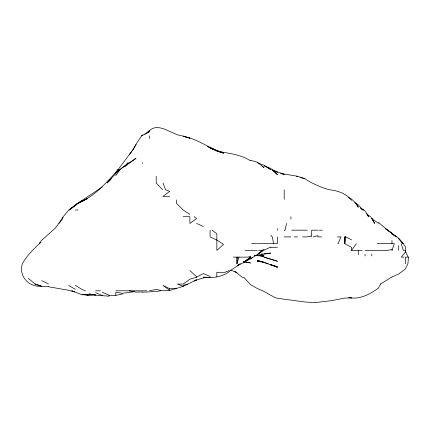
<?xml version="1.0" encoding="UTF-8"?>
<svg xmlns="http://www.w3.org/2000/svg" width="430" height="430" viewBox="0 0 430 430"><rect width="100%" height="100%" fill="white"/><g stroke="black" fill="none" stroke-linecap="round" stroke-linejoin="round"><path stroke-width="0.64" d="M311.137 236.914L311.798 230.179L317.872 230.179M286.595 223.444L285.031 230.179L284.192 230.931M238.999 257.124L236.898 263.859L237.043 257.124L237.043 263.859M48.44 286.638L41.699 286.267L34.964 284.069L41.699 286.229C29.025 287.396 18.511 276.614 22.344 263.859C26.805 255.452 33.911 248.879 40.689 242.359L39.221 243.654L41.699 240.257L55.174 228.217L61.909 219.257L63.215 216.709L68.784 209.974L77.798 203.234L102.324 186.953M380.609 284.069L378.491 287.987C370.192 294.233 359.394 299.92 348.784 297.538L351.552 297.925L344.817 298.076L331.342 300.683L317.872 302.285L311.137 302.43L304.397 301.925L277.458 298.286L274.91 297.538L262.768 290.804L257.248 288.498L250.513 284.558L243.778 277.329L242.359 277.329L234.845 271.357M117.976 169.56L115.046 173.693L133.219 149.35L137.062 142.615L141.637 135.88L149.473 131.553L147.232 132.994M136.004 144.55L133.219 149.35L129.269 154.864M61.909 219.257L62.936 217.725L58.974 223.444M362.141 250.389L351.552 250.389L356.389 243.654M115.794 175.574L120.142 169.56M147.882 132.429C157.498 119.916 171.887 135.455 183.153 135.993L189.888 138.234L183.153 136.321C194.274 138.267 203.933 144.394 213.871 149.35L207.647 146.539L222.955 152.956L216.833 150.747L223.568 152.876L216.833 151.059C228.357 153.462 240.305 154.198 250.513 160.815M125.049 166.399L127.989 162.82L125.049 166.044M148.678 131.569L149.473 130.612L144.813 134.257M115.794 172.629L118.4 169.56L115.794 172.457L118.847 169.56C107.263 180.831 97.126 194.204 82.114 201.294L86.607 199.085M109.059 180.906L110.51 179.52L107.075 183.029C113.789 175.569 120.421 167.872 129.269 162.82L126.382 165.389M72.004 208.125L75.379 204.89L82.114 200.676L77.798 203.234L69.139 209.974L78.179 203.234L87.166 198.644L78.609 203.234M109.059 180.89L111.375 178.799M233.162 257.124L248.019 257.124L250.513 256.151L250.513 257.124L243.778 262.332L250.513 257.731L243.778 262.128L250.513 258.892L252.695 257.124M250.513 257.124L243.778 262.547L237.043 265.692L240.252 263.859L230.303 270.69C222.783 277.13 212.796 278.28 203.363 277.162L210.098 277.35L203.363 277.329M119.906 169.56L136.004 158.321L129.435 162.82M380.442 284.069L391.966 276.942M250.513 258.892L257.248 254.619L262.601 250.389L257.248 254.544L263.52 250.389M391.966 277.001L398.701 273.964L405.436 268.981L407.871 263.859L408.5 257.124L405.436 257.124L405.436 263.859M194.177 280.774L196.628 279.79L183.153 286.385L169.683 290.487L162.948 290.771L156.208 289.471L149.473 290.804M194.177 280.838L203.363 277.925L207.867 277.329M229.287 270.594L223.568 272.76L216.833 272.228L216.833 276.839M187.555 284.069L183.153 285.337L183.153 286.385L177.429 284.069L183.153 284.069L189.888 279.199L196.128 277.329L203.363 273.614L210.098 276.377M313.223 236.914L317.872 235.629L317.872 236.914M254.189 255.753L270.723 253.071L263.982 253.802M311.137 236.011L306.907 236.914L302.639 236.914M102.324 292.266L109.059 295.27L115.794 295.394L122.534 293.964M134.165 291.733L122.534 293.308L115.794 292.314L115.794 295.394M160.546 290.804L156.208 291.47L142.738 292.233M94.364 294.765L88.854 295.297L82.114 294.195L88.241 295.018M260.924 254.076L262.762 253.91M169.683 288.718L169.683 290.487L162.948 285.337L169.683 288.718L176.418 288.191M255.409 255.366L257.248 255.237L255.409 255.323M277.458 247.202L270.723 247.411L270.723 247.04L263.982 250.174L263.982 249.674L260.774 250.389L258.623 250.389M142.738 291.959L136.004 292.104L129.269 290.884M91.3 294.663L88.854 294.668L109.059 296.2L109.059 295.27M296.399 176.295L297.662 176.295L304.397 178.552L300.726 177.638M169.683 196.499L162.948 196.499L169.683 191.328L165.614 189.764L162.948 183.029M75.379 209.974L78.023 209.974M360.77 208.486L362.753 209.974L363.861 209.974L365.022 210.963L368.682 216.709L367.462 215.365M183.153 216.709L189.888 216.709L189.888 223.444L196.628 218.515L194.15 216.709M291.728 230.179L307.348 230.179M319.092 230.179L322.382 230.179M284.192 236.914L290.927 236.914M294.082 236.914L297.662 236.914M318.291 236.914L321.699 236.914M337.292 236.914L340.99 236.914L338.077 243.654L338.077 243.348M251.566 243.654L257.248 243.654M257.973 243.654L277.458 243.654L277.458 236.914M377.105 243.654L394.353 243.654L391.966 250.389L391.966 249.422L387.64 250.389L365.022 250.389M245.111 250.389L257.248 250.389M403.877 257.124L401.276 257.124L405.436 252.114L405.436 250.389L403.399 250.389L401.109 243.654M268.325 263.859L257.248 260.397L263.982 262.278L270.723 264.961L277.458 266.756L270.723 264.703L277.458 267.347L270.723 264.547M95.589 290.804L100.469 290.804M115.794 290.804L129.059 290.804M129.269 290.804L146.995 290.804M208.706 277.329L210.098 277.35M262.762 255.635L263.982 255.667L254.189 255.678M88.241 295.066L82.114 294.727L71.81 290.804L74.788 291.911L68.644 290.293L48.44 286.745M260.311 261.494L257.248 261.166L263.982 262.278M261.537 261.623L262.762 261.757M280.516 173.424L297.662 176.273M258.473 255.678L263.982 256.57L259.699 255.592M243.778 261.789L250.513 262.999L244.391 261.687M281.741 173.87L284.192 174.327L272.555 170.194M250.513 160.223L257.248 162.218L263.982 167.544L261.87 165.969M270.11 258.984L263.982 257.145L277.458 261.257L270.723 259.166M218.058 151.43L223.568 153.096L210.098 148.044L212.845 149.35M85.425 290.804L82.114 289.551L75.379 285.343M257.64 162.82L263.982 165.233L270.723 169.56L266.793 167.286M230.808 270.008L237.043 272.738L235.941 272.023M272.555 170.301L277.458 172.29L272.007 169.56L277.458 174.682L270.723 168.409L264.595 165.91M95.589 292.663L102.324 295.528M213.414 149.597L216.263 150.817M196.628 223.444L203.363 226.562M41.699 280.666L48.44 283.886M351.552 239.87L345.817 236.914L344.817 236.914L344.817 243.654L351.552 247.368L351.552 250.389M354.782 202.67L358.287 204.852L362.753 209.974M348.305 197.37L351.552 199.111L355.857 203.234L358.287 207.185L355.857 203.234M68.644 285.472L75.379 289.299M264.547 165.985L265.67 166.636M304.397 178.466C312.083 183.459 320.522 187.34 329.353 189.764C337.749 190.635 346.198 193.468 351.552 200.358M360.517 207.964L363.861 209.974M189.888 214.446L183.153 209.974L176.418 203.234L176.418 199.934M366.505 213.775L370.466 216.709L371.756 218.488L378.491 223.428M211.995 230.179L216.833 233.818L216.833 250.389L223.568 244.407L216.833 240.037L210.098 236.914L210.098 230.179M378.491 222.375L387.543 230.179L391.966 233.291L385.694 228.792L396.793 236.914L391.966 234.038L396.922 236.914L398.701 238.392L403.044 243.654L398.701 238.602L403.437 243.654L405.436 246.911L405.872 250.389M28.23 278.301L34.964 283.891M189.888 270.594L196.628 276.802L196.628 277.329M162.631 189.764L156.208 183.029L156.208 176.295M270.723 235.022L272.265 236.914L273.673 243.654M371.756 218.488L374.659 223.444L371.756 218.268M405.436 251.314L408.151 257.124M398.701 245.535L398.701 250.389M391.966 240.445L391.966 243.654M371.756 253.942L371.756 255.92M365.022 254.318L365.022 255.952M358.287 250.389L358.287 254.641M290.927 216.709L290.927 219.128M284.192 189.764L284.192 199.332M277.458 228.556L277.458 230.179M243.778 261.359L243.778 262.52M149.473 135.88L149.473 138.503M142.738 162.82L142.738 163.529M344.817 237.005L344.457 243.654L344.817 243.654L345.817 236.914L344.817 237.005M142.738 134.972L141.685 135.88L142.738 134.998M95.589 294.937L88.854 293.991L95.589 294.975"/></g></svg>
